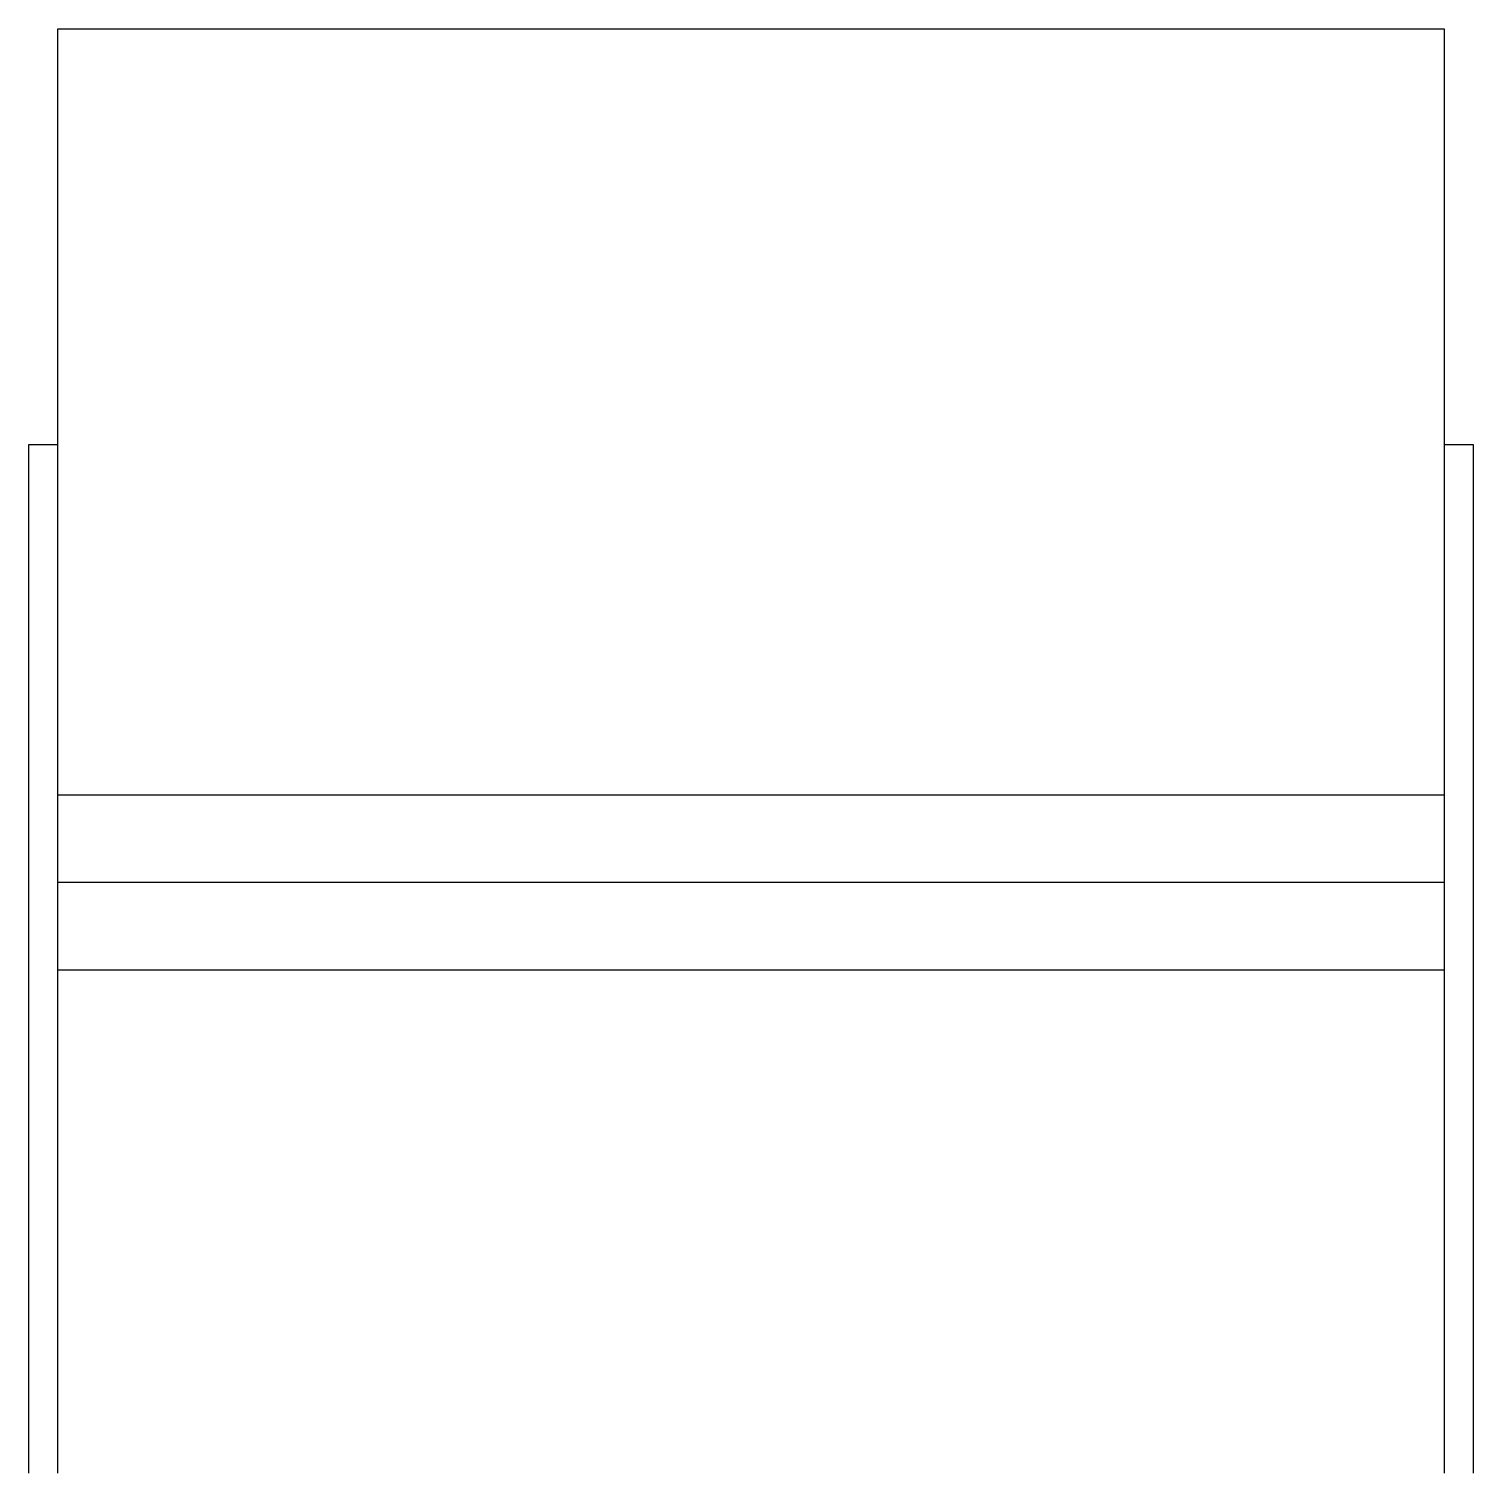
# Model space of a CAD drawing. Extents: x 0 to 0.0254, y 0 to 0.0254.
import ezdxf

# ---------------------------------------------------------------- set-up
doc = ezdxf.new("R2010")
doc.units = 0
doc.layers.get('0').update_dxf_attribs({"linetype": 'CONTINUOUS'})

# ---------------------------------------------------------------- blocks, each defined once
blk = doc.blocks.new('02FBENC8')
at = {"color": 0, "linetype": 'BYBLOCK'}
for p, q in [((2, 0), (2, 33)), ((2, 33), (98, 33)), ((98, 33), (98, 0)), ((0, 0), (0, 23.5)), ((0, 23.5), (2, 23.5)), ((98, 23.5), (100, 23.5)), ((100, 23.5), (100, 0)), ((2, 15.5), (98, 15.5)), ((2, 13.5), (98, 13.5)), ((2, 11.5), (98, 11.5))]:
    blk.add_line(p, q, dxfattribs=at)

msp = doc.modelspace()

# ---------------------------------------------------------------- block references
at = {"color": 0, "linetype": 'BYBLOCK', "xscale": 0.000254, "yscale": 0.00076962, "zscale": 0.000254}
msp.add_blockref('02FBENC8', (0, 0), dxfattribs=at)

doc.saveas('drawing.dxf')
